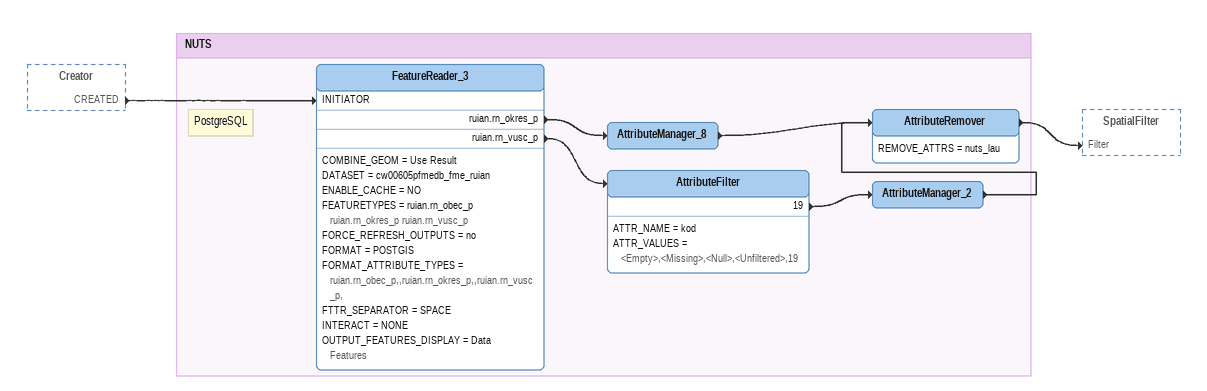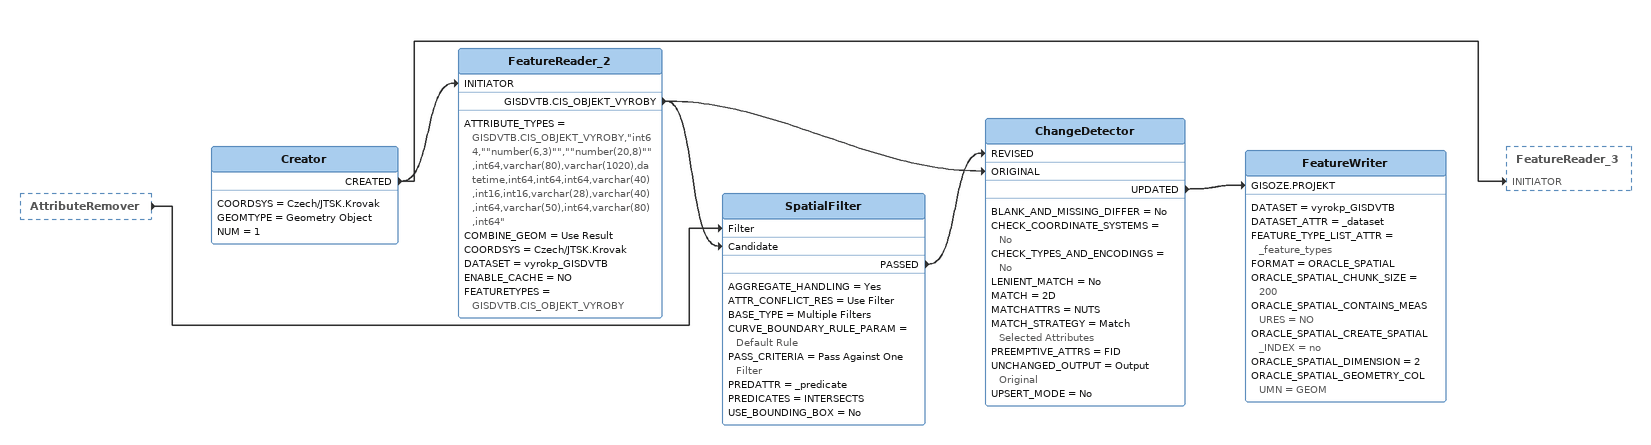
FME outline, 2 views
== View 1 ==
Creator [outside]
    CREATED -> FeatureReader_3 [INITIATOR]

Bookmark: NUTS
Note: PostgreSQL
FeatureReader_3
    COMBINE_GEOM = Use Result
    DATASET = cw00605pfmedb_fme_ruian
    ENABLE_CACHE = NO
    FEATURETYPES = ruian.rn_obec_p ruian.rn_okres_p ruian.rn_vusc_p
    FORCE_REFRESH_OUTPUTS = no
    FORMAT = POSTGIS
    FORMAT_ATTRIBUTE_TYPES = ruian.rn_obec_p,,ruian.rn_okres_p,,ruian.rn_vusc_p,
    FTTR_SEPARATOR = SPACE
    INTERACT = NONE
    OUTPUT_FEATURES_DISPLAY = Data Features
    ruian.rn_okres_p -> AttributeManager_8
    ruian.rn_vusc_p -> AttributeFilter
AttributeManager_8
    -> AttributeRemover
AttributeFilter
    ATTR_NAME = kod
    ATTR_VALUES = <Empty>,<Missing>,<Null>,<Unfiltered>,19
    19 -> AttributeManager_2
AttributeManager_2
    -> AttributeRemover
AttributeRemover
    REMOVE_ATTRS = nuts_lau
    -> SpatialFilter [Filter]

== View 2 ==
AttributeRemover [outside]
    -> SpatialFilter [Filter]
Creator
    COORDSYS = Czech/JTSK.Krovak
    GEOMTYPE = Geometry Object
    NUM = 1
    CREATED -> FeatureReader_2 [INITIATOR]
    CREATED -> FeatureReader_3 [INITIATOR]
FeatureReader_2
    ATTRIBUTE_TYPES = GISDVTB.CIS_OBJEKT_VYROBY,"int64,""number(6,3)"",""number(20,8)"",int64,varchar(80),varchar(1020),datetime,int64,int64,int64,varchar(40),int16,int16,varchar(28),varchar(40),int64,varchar(50),int64,varchar(80),int64"
    COMBINE_GEOM = Use Result
    COORDSYS = Czech/JTSK.Krovak
    DATASET = vyrokp_GISDVTB
    ENABLE_CACHE = NO
    FEATURETYPES = GISDVTB.CIS_OBJEKT_VYROBY
    GISDVTB.CIS_OBJEKT_VYROBY -> ChangeDetector [ORIGINAL]
    GISDVTB.CIS_OBJEKT_VYROBY -> SpatialFilter [Candidate]
SpatialFilter
    AGGREGATE_HANDLING = Yes
    ATTR_CONFLICT_RES = Use Filter
    BASE_TYPE = Multiple Filters
    CURVE_BOUNDARY_RULE_PARAM = Default Rule
    PASS_CRITERIA = Pass Against One Filter
    PREDATTR = _predicate
    PREDICATES = INTERSECTS
    USE_BOUNDING_BOX = No
    PASSED -> ChangeDetector [REVISED]
ChangeDetector
    BLANK_AND_MISSING_DIFFER = No
    CHECK_COORDINATE_SYSTEMS = No
    CHECK_TYPES_AND_ENCODINGS = No
    LENIENT_MATCH = No
    MATCH = 2D
    MATCHATTRS = NUTS
    MATCH_STRATEGY = Match Selected Attributes
    PREEMPTIVE_ATTRS = FID
    UNCHANGED_OUTPUT = Output Original
    UPSERT_MODE = No
    UPDATED -> FeatureWriter [GISOZE.PROJEKT]
FeatureWriter
    DATASET = vyrokp_GISDVTB
    DATASET_ATTR = _dataset
    FEATURE_TYPE_LIST_ATTR = _feature_types
    FORMAT = ORACLE_SPATIAL
    ORACLE_SPATIAL_CHUNK_SIZE = 200
    ORACLE_SPATIAL_CONTAINS_MEASURES = NO
    ORACLE_SPATIAL_CREATE_SPATIAL_INDEX = no
    ORACLE_SPATIAL_DIMENSION = 2
    ORACLE_SPATIAL_GEOMETRY_COLUMN = GEOM
